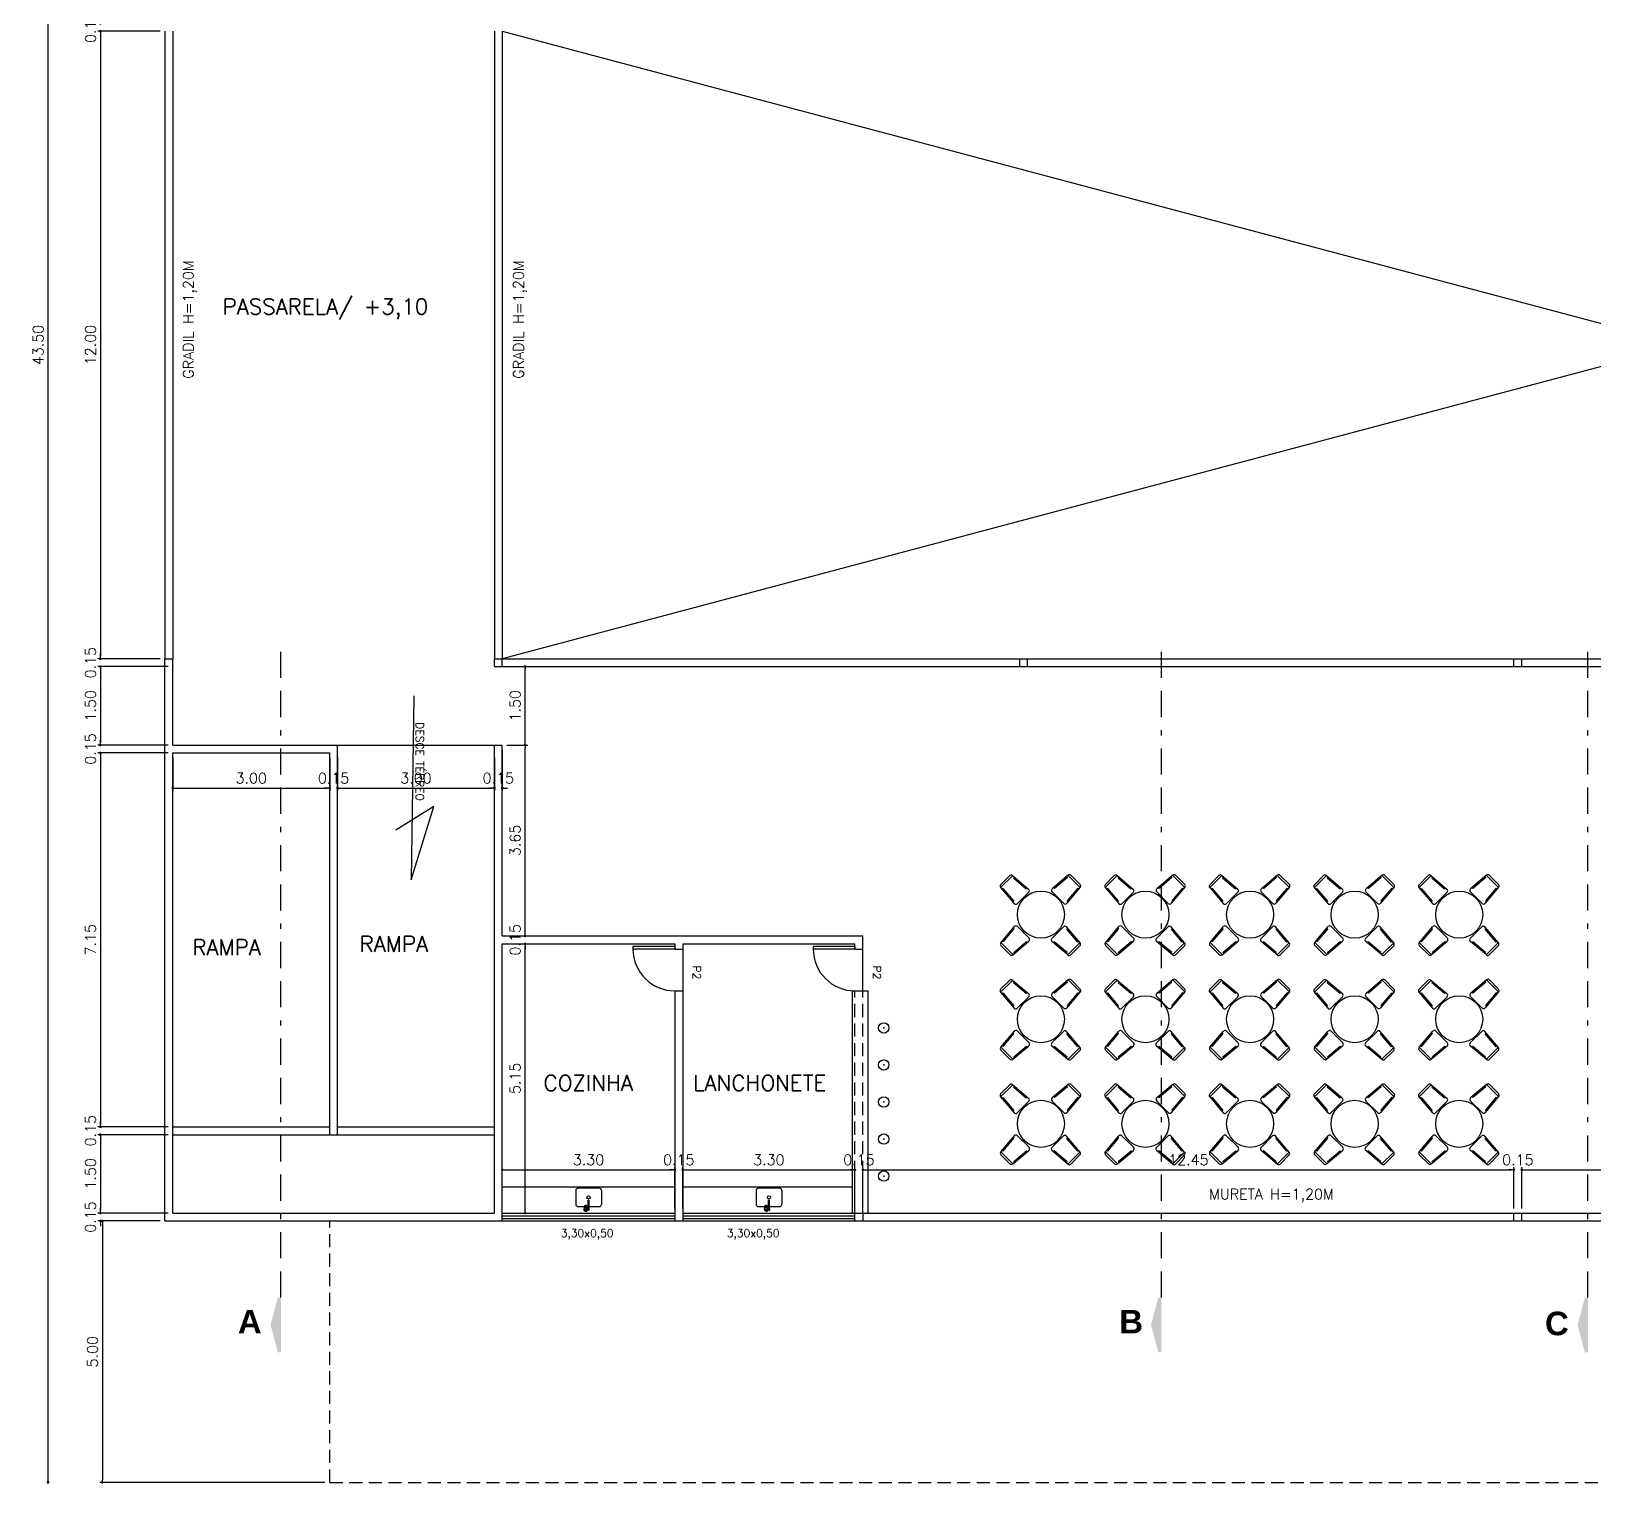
# Model space of a CAD drawing. Extents: x -151 to -2, y -18 to 162.
# Drawn here: x -151.45 to -121.57, y -17.34 to 10.44 of the extents above; entities that cross this region are included whole.
import ezdxf

# ---------------------------------------------------------------- set-up
doc = ezdxf.new("R2010")
doc.units = 0
doc.header["$MEASUREMENT"] = 0
doc.linetypes.add('BORDER', pattern=[1.75, 0.5, -0.25, 0.5, -0.25, 0, -0.25])
doc.linetypes.add('HIDDEN', pattern=[0.375, 0.25, -0.125])
doc.layers.get('0').update_dxf_attribs({"linetype": 'CONTINUOUS'})
doc.layers.get('DEFPOINTS').update_dxf_attribs({"linetype": 'CONTINUOUS'})
for name, color, linetype in [('ACESSÓRIO', 2, 'CONTINUOUS'), ('ALVENARIA', 7, 'CONTINUOUS'), ('ALVENARIA1', 44, 'CONTINUOUS'), ('COBERTURA', 6, 'CONTINUOUS'), ('CORTE', 6, 'CONTINUOUS'), ('COTA', 1, 'CONTINUOUS'), ('COTAS', 1, 'CONTINUOUS'), ('JAPOR', 142, 'CONTINUOUS'), ('TEXTO2', 40, 'CONTINUOUS'), ('TEXTO4', 4, 'CONTINUOUS'), ('TEXTO5', 5, 'CONTINUOUS')]:
    doc.layers.add(name, color=color, linetype=linetype)
doc.styles.add('SANSSERIFBOLD', font='sasb____.pfb')
doc.styles.add('SIMPLEX', font='SIMPLEX.SHX')
doc.styles.get("Standard").update_dxf_attribs({"font": 'TXT.shx', "height": 0.2})
doc.dimstyles.new('DIM100', dxfattribs={"dimtxt": 0.18, "dimasz": 0.05, "dimexe": 0.05, "dimexo": 0.09, "dimgap": 0.09, "dimtad": 1, "dimzin": 0, "dimdsep": 46, "dimtxsty": 'Standard', "dimblk": 'DOT', "dimblk1": 'DOT', "dimblk2": 'DOT', "dimsah": 1, "dimcen": 0.09, "dimadec": 0, "dimazin": 0, "dimtfac": 1, "dimtix": 1, "dimtofl": 0, "dimtmove": 2, "dimatfit": 3, "dimldrblk": 'DOT', "dimfxl": 1, "dimtolj": 1, "dimtzin": 0, "dimarcsym": 0})

# ---------------------------------------------------------------- blocks, each defined once
blk = doc.blocks.new('DOT')
at = {"layer": 'ALVENARIA', "color": 0, "linetype": 'ByBlock'}
blk.add_line((-0.5, 0), (-1, 0), dxfattribs=at)
at = {"layer": 'ALVENARIA', "color": 0, "linetype": 'ByBlock', "const_width": 0.5}
blk.add_lwpolyline([(-0.25, 0, 1), (0.25, 0, 1)], format="xyb", close=True, dxfattribs=at)
blk = doc.blocks.new('*D179')
at = {"color": 0, "linetype": 'ByBlock'}
for p, q in [((-148.578, -25.999), (-148.578, -26.631)), ((-145.578, -25.999), (-145.578, -26.631)), ((-148.528, -26.581), (-145.628, -26.581))]:
    blk.add_line(p, q, dxfattribs=at)
at = {"layer": 'DEFPOINTS', "color": 0, "linetype": 'ByBlock'}
for p in [(-148.578, -25.909), (-145.578, -25.909), (-145.578, -26.581)]:
    blk.add_point(p, dxfattribs=at)
at = {"color": 0, "linetype": 'ByBlock', "xscale": 0.05, "yscale": 0.05, "zscale": 0.05, "rotation": 180}
blk.add_blockref('DOT', (-148.578, -26.581), dxfattribs=at)
at = {"color": 0, "linetype": 'ByBlock', "xscale": 0.05, "yscale": 0.05, "zscale": 0.05}
blk.add_blockref('DOT', (-145.578, -26.581), dxfattribs=at)
at = {"color": 0, "linetype": 'ByBlock', "insert": (-147.078, -26.391), "char_height": 0.2, "attachment_point": 5}
blk.add_mtext('\\A1;3.00', dxfattribs=at)
blk = doc.blocks.new('*D180')
at = {"color": 0, "linetype": 'ByBlock'}
for p, q in [((-145.428, -25.999), (-145.428, -26.631)), ((-145.628, -26.581), (-145.678, -26.581)), ((-145.378, -26.581), (-145.328, -26.581))]:
    blk.add_line(p, q, dxfattribs=at)
at = {"layer": 'DEFPOINTS', "color": 0, "linetype": 'ByBlock'}
for p in [(-145.578, -25.909), (-145.428, -25.909), (-145.428, -26.581)]:
    blk.add_point(p, dxfattribs=at)
at = {"color": 0, "linetype": 'ByBlock', "xscale": 0.05, "yscale": 0.05, "zscale": 0.05}
blk.add_blockref('DOT', (-145.578, -26.581), dxfattribs=at)
at = {"color": 0, "linetype": 'ByBlock', "xscale": 0.05, "yscale": 0.05, "zscale": 0.05, "rotation": 180}
blk.add_blockref('DOT', (-145.428, -26.581), dxfattribs=at)
at = {"color": 0, "linetype": 'ByBlock', "insert": (-145.503, -26.391), "char_height": 0.2, "attachment_point": 5}
blk.add_mtext('\\A1;0.15', dxfattribs=at)
blk = doc.blocks.new('*D181')
at = {"color": 0, "linetype": 'ByBlock'}
for p, q in [((-142.428, -25.999), (-142.428, -26.631)), ((-145.378, -26.581), (-142.478, -26.581))]:
    blk.add_line(p, q, dxfattribs=at)
at = {"layer": 'DEFPOINTS', "color": 0, "linetype": 'ByBlock'}
for p in [(-145.428, -25.909), (-142.428, -25.909), (-142.428, -26.581)]:
    blk.add_point(p, dxfattribs=at)
at = {"color": 0, "linetype": 'ByBlock', "xscale": 0.05, "yscale": 0.05, "zscale": 0.05, "rotation": 180}
blk.add_blockref('DOT', (-145.428, -26.581), dxfattribs=at)
at = {"color": 0, "linetype": 'ByBlock', "xscale": 0.05, "yscale": 0.05, "zscale": 0.05}
blk.add_blockref('DOT', (-142.428, -26.581), dxfattribs=at)
at = {"color": 0, "linetype": 'ByBlock', "insert": (-143.928, -26.391), "char_height": 0.2, "attachment_point": 5}
blk.add_mtext('\\A1;3.00', dxfattribs=at)
blk = doc.blocks.new('*D182')
at = {"color": 0, "linetype": 'ByBlock'}
for p, q in [((-142.278, -25.849), (-142.278, -26.631)), ((-142.478, -26.581), (-142.528, -26.581)), ((-142.228, -26.581), (-142.178, -26.581))]:
    blk.add_line(p, q, dxfattribs=at)
at = {"layer": 'DEFPOINTS', "color": 0, "linetype": 'ByBlock'}
for p in [(-142.428, -25.909), (-142.278, -25.759), (-142.278, -26.581)]:
    blk.add_point(p, dxfattribs=at)
at = {"color": 0, "linetype": 'ByBlock', "xscale": 0.05, "yscale": 0.05, "zscale": 0.05}
blk.add_blockref('DOT', (-142.428, -26.581), dxfattribs=at)
at = {"color": 0, "linetype": 'ByBlock', "xscale": 0.05, "yscale": 0.05, "zscale": 0.05, "rotation": 180}
blk.add_blockref('DOT', (-142.278, -26.581), dxfattribs=at)
at = {"color": 0, "linetype": 'ByBlock', "insert": (-142.353, -26.391), "char_height": 0.2, "attachment_point": 5}
blk.add_mtext('\\A1;0.15', dxfattribs=at)
blk = doc.blocks.new('*D192')
at = {"color": 0, "linetype": 'ByBlock'}
for p, q in [((-149.962, -11.909), (-149.962, -11.859)), ((-148.818, -12.109), (-150.012, -12.109)), ((-149.962, -12.159), (-149.962, -12.209))]:
    blk.add_line(p, q, dxfattribs=at)
at = {"layer": 'DEFPOINTS', "color": 0, "linetype": 'ByBlock'}
for p in [(-149.962, -12.109), (-148.728, -12.109), (-148.578, -11.959)]:
    blk.add_point(p, dxfattribs=at)
at = {"color": 0, "linetype": 'ByBlock', "xscale": 0.05, "yscale": 0.05, "zscale": 0.05}
for p, rotation in [((-149.962, -11.959), 270), ((-149.962, -12.109), 90)]:
    blk.add_blockref('DOT', p, dxfattribs=dict(at, rotation=rotation))
at = {"color": 0, "linetype": 'ByBlock', "insert": (-150.152, -12.034), "char_height": 0.2, "attachment_point": 5, "rotation": 90}
blk.add_mtext('\\A1;0.15', dxfattribs=at)
blk = doc.blocks.new('*D193')
at = {"color": 0, "linetype": 'ByBlock'}
for p, q in [((-149.962, -12.159), (-149.962, -24.059)), ((-148.818, -24.109), (-150.012, -24.109))]:
    blk.add_line(p, q, dxfattribs=at)
at = {"layer": 'DEFPOINTS', "color": 0, "linetype": 'ByBlock'}
for p in [(-148.728, -12.109), (-149.962, -24.109), (-148.728, -24.109)]:
    blk.add_point(p, dxfattribs=at)
at = {"color": 0, "linetype": 'ByBlock', "xscale": 0.05, "yscale": 0.05, "zscale": 0.05}
for p, rotation in [((-149.962, -12.109), 90), ((-149.962, -24.109), 270)]:
    blk.add_blockref('DOT', p, dxfattribs=dict(at, rotation=rotation))
at = {"color": 0, "linetype": 'ByBlock', "insert": (-150.152, -18.109), "char_height": 0.2, "attachment_point": 5, "rotation": 90}
blk.add_mtext('\\A1;12.00', dxfattribs=at)
blk = doc.blocks.new('*D194')
at = {"color": 0, "linetype": 'ByBlock'}
for p, q in [((-149.962, -24.059), (-149.962, -24.009)), ((-148.668, -24.259), (-150.012, -24.259)), ((-149.962, -24.309), (-149.962, -24.359))]:
    blk.add_line(p, q, dxfattribs=at)
at = {"layer": 'DEFPOINTS', "color": 0, "linetype": 'ByBlock'}
for p in [(-148.728, -24.109), (-149.962, -24.259), (-148.578, -24.259)]:
    blk.add_point(p, dxfattribs=at)
at = {"color": 0, "linetype": 'ByBlock', "xscale": 0.05, "yscale": 0.05, "zscale": 0.05}
for p, rotation in [((-149.962, -24.109), 270), ((-149.962, -24.259), 90)]:
    blk.add_blockref('DOT', p, dxfattribs=dict(at, rotation=rotation))
at = {"color": 0, "linetype": 'ByBlock', "insert": (-150.152, -24.184), "char_height": 0.2, "attachment_point": 5, "rotation": 90}
blk.add_mtext('\\A1;0.15', dxfattribs=at)
blk = doc.blocks.new('*D195')
at = {"color": 0, "linetype": 'ByBlock'}
for p, q in [((-149.962, -24.309), (-149.962, -25.709)), ((-148.668, -25.759), (-150.012, -25.759))]:
    blk.add_line(p, q, dxfattribs=at)
at = {"layer": 'DEFPOINTS', "color": 0, "linetype": 'ByBlock'}
for p in [(-148.578, -24.259), (-149.962, -25.759), (-148.578, -25.759)]:
    blk.add_point(p, dxfattribs=at)
at = {"color": 0, "linetype": 'ByBlock', "xscale": 0.05, "yscale": 0.05, "zscale": 0.05}
for p, rotation in [((-149.962, -24.259), 90), ((-149.962, -25.759), 270)]:
    blk.add_blockref('DOT', p, dxfattribs=dict(at, rotation=rotation))
at = {"color": 0, "linetype": 'ByBlock', "insert": (-150.152, -25.009), "char_height": 0.2, "attachment_point": 5, "rotation": 90}
blk.add_mtext('\\A1;1.50', dxfattribs=at)
blk = doc.blocks.new('*D196')
at = {"color": 0, "linetype": 'ByBlock'}
for p, q in [((-149.962, -25.709), (-149.962, -25.659)), ((-148.668, -25.909), (-150.012, -25.909)), ((-149.962, -25.959), (-149.962, -26.009))]:
    blk.add_line(p, q, dxfattribs=at)
at = {"layer": 'DEFPOINTS', "color": 0, "linetype": 'ByBlock'}
for p in [(-149.962, -25.909), (-148.578, -25.759), (-148.578, -25.909)]:
    blk.add_point(p, dxfattribs=at)
at = {"color": 0, "linetype": 'ByBlock', "xscale": 0.05, "yscale": 0.05, "zscale": 0.05}
for p, rotation in [((-149.962, -25.759), 270), ((-149.962, -25.909), 90)]:
    blk.add_blockref('DOT', p, dxfattribs=dict(at, rotation=rotation))
at = {"color": 0, "linetype": 'ByBlock', "insert": (-150.152, -25.834), "char_height": 0.2, "attachment_point": 5, "rotation": 90}
blk.add_mtext('\\A1;0.15', dxfattribs=at)
blk = doc.blocks.new('*D197')
at = {"color": 0, "linetype": 'ByBlock'}
for p, q in [((-149.962, -25.959), (-149.962, -33.009)), ((-148.668, -33.059), (-150.012, -33.059))]:
    blk.add_line(p, q, dxfattribs=at)
at = {"layer": 'DEFPOINTS', "color": 0, "linetype": 'ByBlock'}
for p in [(-148.578, -25.909), (-149.962, -33.059), (-148.578, -33.059)]:
    blk.add_point(p, dxfattribs=at)
at = {"color": 0, "linetype": 'ByBlock', "xscale": 0.05, "yscale": 0.05, "zscale": 0.05}
for p, rotation in [((-149.962, -25.909), 90), ((-149.962, -33.059), 270)]:
    blk.add_blockref('DOT', p, dxfattribs=dict(at, rotation=rotation))
at = {"color": 0, "linetype": 'ByBlock', "insert": (-150.152, -29.484), "char_height": 0.2, "attachment_point": 5, "rotation": 90}
blk.add_mtext('\\A1;7.15', dxfattribs=at)
blk = doc.blocks.new('*D198')
at = {"color": 0, "linetype": 'ByBlock'}
for p, q in [((-149.962, -33.009), (-149.962, -32.959)), ((-148.668, -33.209), (-150.012, -33.209)), ((-149.962, -33.259), (-149.962, -33.309))]:
    blk.add_line(p, q, dxfattribs=at)
at = {"layer": 'DEFPOINTS', "color": 0, "linetype": 'ByBlock'}
for p in [(-148.578, -33.059), (-149.962, -33.209), (-148.578, -33.209)]:
    blk.add_point(p, dxfattribs=at)
at = {"color": 0, "linetype": 'ByBlock', "xscale": 0.05, "yscale": 0.05, "zscale": 0.05}
for p, rotation in [((-149.962, -33.059), 270), ((-149.962, -33.209), 90)]:
    blk.add_blockref('DOT', p, dxfattribs=dict(at, rotation=rotation))
at = {"color": 0, "linetype": 'ByBlock', "insert": (-150.152, -33.134), "char_height": 0.2, "attachment_point": 5, "rotation": 90}
blk.add_mtext('\\A1;0.15', dxfattribs=at)
blk = doc.blocks.new('*D199')
at = {"color": 0, "linetype": 'ByBlock'}
for p, q in [((-149.962, -33.259), (-149.962, -34.659)), ((-148.668, -34.709), (-150.012, -34.709))]:
    blk.add_line(p, q, dxfattribs=at)
at = {"layer": 'DEFPOINTS', "color": 0, "linetype": 'ByBlock'}
for p in [(-148.578, -33.209), (-149.962, -34.709), (-148.578, -34.709)]:
    blk.add_point(p, dxfattribs=at)
at = {"color": 0, "linetype": 'ByBlock', "xscale": 0.05, "yscale": 0.05, "zscale": 0.05}
for p, rotation in [((-149.962, -33.209), 90), ((-149.962, -34.709), 270)]:
    blk.add_blockref('DOT', p, dxfattribs=dict(at, rotation=rotation))
at = {"color": 0, "linetype": 'ByBlock', "insert": (-150.152, -33.959), "char_height": 0.2, "attachment_point": 5, "rotation": 90}
blk.add_mtext('\\A1;1.50', dxfattribs=at)
blk = doc.blocks.new('*D200')
at = {"color": 0, "linetype": 'ByBlock'}
for p, q in [((-149.962, -34.659), (-149.962, -34.609)), ((-148.818, -34.859), (-150.012, -34.859)), ((-149.962, -34.909), (-149.962, -34.959))]:
    blk.add_line(p, q, dxfattribs=at)
at = {"layer": 'DEFPOINTS', "color": 0, "linetype": 'ByBlock'}
for p in [(-149.962, -34.859), (-148.728, -34.859), (-148.578, -34.709)]:
    blk.add_point(p, dxfattribs=at)
at = {"color": 0, "linetype": 'ByBlock', "xscale": 0.05, "yscale": 0.05, "zscale": 0.05}
for p, rotation in [((-149.962, -34.709), 270), ((-149.962, -34.859), 90)]:
    blk.add_blockref('DOT', p, dxfattribs=dict(at, rotation=rotation))
at = {"color": 0, "linetype": 'ByBlock', "insert": (-150.152, -34.784), "char_height": 0.2, "attachment_point": 5, "rotation": 90}
blk.add_mtext('\\A1;0.15', dxfattribs=at)
blk = doc.blocks.new('*D201')
at = {"color": 0, "linetype": 'ByBlock'}
for p, q in [((-64.79, -34.021), (-64.79, -38.921)), ((-60.534, -38.971), (-64.84, -38.971))]:
    blk.add_line(p, q, dxfattribs=at)
at = {"layer": 'DEFPOINTS', "color": 0, "linetype": 'ByBlock'}
for p in [(-63.684, -33.971), (-64.79, -38.971), (-60.444, -38.971)]:
    blk.add_point(p, dxfattribs=at)
at = {"color": 0, "linetype": 'ByBlock', "xscale": 0.05, "yscale": 0.05, "zscale": 0.05}
for p, rotation in [((-64.79, -33.971), 90), ((-64.79, -38.971), 270)]:
    blk.add_blockref('DOT', p, dxfattribs=dict(at, rotation=rotation))
at = {"color": 0, "linetype": 'ByBlock', "insert": (-64.98, -36.471), "char_height": 0.2, "attachment_point": 5, "rotation": 90}
blk.add_mtext('\\A1;5.00', dxfattribs=at)
blk = doc.blocks.new('*D202')
at = {"color": 0, "linetype": 'ByBlock'}
for p, q in [((-60.624, 4.529), (-65.879, 4.529)), ((-65.829, -38.921), (-65.829, 4.479))]:
    blk.add_line(p, q, dxfattribs=at)
at = {"layer": 'DEFPOINTS', "color": 0, "linetype": 'ByBlock'}
for p in [(-65.829, 4.529), (-60.534, 4.529), (-60.444, -38.971)]:
    blk.add_point(p, dxfattribs=at)
at = {"color": 0, "linetype": 'ByBlock', "xscale": 0.05, "yscale": 0.05, "zscale": 0.05}
for p, rotation in [((-65.829, 4.529), 90), ((-65.829, -38.971), 270)]:
    blk.add_blockref('DOT', p, dxfattribs=dict(at, rotation=rotation))
at = {"color": 0, "linetype": 'ByBlock', "insert": (-66.019, -17.221), "char_height": 0.2, "attachment_point": 5, "rotation": 90}
blk.add_mtext('\\A1;43.50', dxfattribs=at)
blk = doc.blocks.new('PIA-E-PL')
at = {"layer": 'ACESSÓRIO'}
for p, q in [((0.055, 0), (0.055, 0.044)), ((0.07, 0.072), (0.077, 0.072)), ((0.07, 0.037), (0.077, 0.037)), ((0.07, 0.01), (0.24, 0.01)), ((0.085, 0.01), (0.085, 0.031)), ((0.09, 0.08), (0.127, 0.08)), ((0.09, 0.03), (0.127, 0.03)), ((0.125, 0.205), (0.125, 0.08)), ((0.125, 0.03), (0.125, 0.01)), ((0.435, 0.245), (0.165, 0.245)), ((0.475, -0.205), (0.475, 0.205)), ((0.07, -0.01), (0.24, -0.01)), ((0.125, -0.01), (0.125, -0.205)), ((0.435, -0.245), (0.165, -0.245))]:
    blk.add_line(p, q, dxfattribs=at)
blk.add_lwpolyline([(0.09, 0.08, 0.133256), (0.083, 0.078, 0.106756), (0.077, 0.073, 0.082828), (0.073, 0.065, 0.071352), (0.072, 0.055, 0.071352), (0.073, 0.045, 0.082828), (0.077, 0.037, 0.106756), (0.083, 0.032, 0.133256), (0.09, 0.03, 0.133256)], format="xyb", dxfattribs=at)
for points in [[(0.127, 0.03, 0.133256), (0.134, 0.032, 0.106756), (0.14, 0.037, 0.082828), (0.143, 0.045, 0.071352), (0.145, 0.055, 0.071352), (0.143, 0.065, 0.082828), (0.14, 0.073, 0.106756), (0.134, 0.078, 0.133256), (0.127, 0.08, 0.133256), (0.121, 0.078, 0.106756), (0.115, 0.073, 0.082828), (0.111, 0.065, 0.071352), (0.11, 0.055, 0.071352), (0.111, 0.045, 0.082828), (0.115, 0.037, 0.106756), (0.121, 0.032, 0.133256)], [(0.135, 0.063, 0.133256), (0.133, 0.062, 0.106756), (0.131, 0.06, 0.082828), (0.13, 0.058, 0.071352), (0.129, 0.055, 0.071352), (0.13, 0.052, 0.082828), (0.131, 0.05, 0.106756), (0.133, 0.048, 0.133256), (0.135, 0.047, 0.133256), (0.137, 0.048, 0.106756), (0.138, 0.05, 0.082828), (0.14, 0.052, 0.071352), (0.14, 0.055, 0.071352), (0.14, 0.058, 0.082828), (0.138, 0.06, 0.106756), (0.137, 0.062, 0.133256)]]:
    blk.add_lwpolyline(points, format="xyb", close=True, dxfattribs=at)
blk.add_circle((0.3, 0), 0.03, dxfattribs=at)
for centre, radius, start, end in [((0.07, 0.055), 0.035, 45.5847, 244.6231), ((0.07, 0.055), 0.0175, 90, 204.62), ((0.045, 0.044), 0.01, 0, 24.62), ((0.07, 0.055), 0.0175, 211.0027, 270), ((0.07, 0), 0.015, 41.8103, 318.1897), ((0.07, 0), 0.01, 90.0002, 270.0002), ((0.07, 0.055), 0.035, 295.3769, 314.4153), ((0.165, 0.205), 0.04, 90, 180), ((0.24, 0), 0.0125, 233.1301, 126.8699), ((0.24, 0), 0.01, 270.0001, 90.0001), ((0.435, 0.205), 0.04, 0, 90), ((0.165, -0.205), 0.04, 180, 270), ((0.435, -0.205), 0.04, 270, 0)]:
    blk.add_arc(centre, radius, start, end, dxfattribs=at)
blk = doc.blocks.new('A$C0E6D6708')
at = {"layer": 'ACESSÓRIO'}
for p, q in [((0.786, 1.861), (0.753, 1.461)), ((0.806, 1.818), (0.78, 1.498)), ((0.806, 1.818), (0.782, 1.818)), ((1.112, 1.858), (0.786, 1.858)), ((1.072, 1.898), (0.826, 1.898)), ((1.116, 1.818), (1.092, 1.818)), ((1.092, 1.818), (1.118, 1.498)), ((1.112, 1.861), (1.145, 1.461)), ((0.756, 1.498), (0.78, 1.498)), ((1.118, 1.498), (1.142, 1.498)), ((0.792, 1.418), (1.106, 1.418)), ((0, 1.065), (0, 0.819)), ((0.037, 1.105), (0.437, 1.138)), ((0.04, 1.105), (0.04, 0.779)), ((0.08, 1.085), (0.4, 1.111)), ((0.08, 1.109), (0.08, 1.085)), ((0.4, 1.111), (0.4, 1.135)), ((0.48, 0.785), (0.48, 1.099)), ((1.418, 0.785), (1.418, 1.099)), ((1.861, 1.105), (1.461, 1.138)), ((1.498, 1.111), (1.498, 1.135)), ((1.818, 1.085), (1.498, 1.111)), ((1.818, 1.109), (1.818, 1.085)), ((1.858, 1.105), (1.858, 0.779)), ((1.898, 1.065), (1.898, 0.819)), ((0.037, 0.779), (0.437, 0.746)), ((0.08, 0.799), (0.08, 0.775)), ((0.08, 0.799), (0.4, 0.773)), ((0.4, 0.749), (0.4, 0.773)), ((1.861, 0.779), (1.461, 0.746)), ((1.818, 0.799), (1.498, 0.773)), ((1.498, 0.749), (1.498, 0.773)), ((1.818, 0.799), (1.818, 0.775)), ((0.786, 0.037), (0.753, 0.437)), ((0.756, 0.4), (0.78, 0.4)), ((0.806, 0.08), (0.78, 0.4)), ((0.792, 0.48), (1.106, 0.48)), ((1.092, 0.08), (1.118, 0.4)), ((1.112, 0.037), (1.145, 0.437)), ((1.118, 0.4), (1.142, 0.4)), ((0.806, 0.08), (0.782, 0.08)), ((1.112, 0.04), (0.786, 0.04)), ((1.116, 0.08), (1.092, 0.08)), ((1.072, 0), (0.826, 0))]:
    blk.add_line(p, q, dxfattribs=at)
blk.add_circle((0.949, 0.958), 0.45, dxfattribs=at)
for centre, start, end in [((0.826, 1.858), 90, 175.2364), ((1.072, 1.858), 4.7636, 90), ((0.792, 1.458), 175.2364, 270), ((1.106, 1.458), 270, 4.7636), ((0.04, 1.065), 94.7636, 180), ((0.44, 1.099), 0, 94.7636), ((1.458, 1.099), 85.2364, 180), ((1.858, 1.065), 0, 85.2364), ((0.04, 0.819), 180, 265.2364), ((0.44, 0.785), 265.2364, 0), ((1.458, 0.785), 180, 274.7636), ((1.858, 0.819), 274.7636, 0), ((0.792, 0.44), 90, 184.7636), ((1.106, 0.44), 355.2364, 90), ((0.826, 0.04), 184.7636, 270), ((1.072, 0.04), 270, 355.2364)]:
    blk.add_arc(centre, 0.04, start, end, dxfattribs=at)
blk = doc.blocks.new('A$C6DC92BA1')
at = {"layer": 'ALVENARIA', "rotation": 315.0000000000003}
blk.add_blockref('A$C0E6D6708', (-0.567, 0.775), dxfattribs=at)
blk = doc.blocks.new('SETA')
at = {"layer": 'COTA'}
for points in [[(-150, 0), (0, 0), (-75, 28.2)], [(-150, 0), (-75, 28.2), (-150, 8.1)], [(-75, 28.2), (0, 0), (0, 8.1)]]:
    blk.add_solid(points, dxfattribs=at)
blk = doc.blocks.new('*D310')
at = {"color": 0, "linetype": 'ByBlock'}
for p, q in [((-142.442, -12.07), (-142.442, -11.281)), ((-142.392, -11.331), (-139.192, -11.331)), ((-139.142, -12.07), (-139.142, -11.281))]:
    blk.add_line(p, q, dxfattribs=at)
at = {"layer": 'DEFPOINTS', "color": 0, "linetype": 'ByBlock'}
for p in [(-139.142, -11.331), (-142.442, -12.16), (-139.142, -12.16)]:
    blk.add_point(p, dxfattribs=at)
at = {"color": 0, "linetype": 'ByBlock', "xscale": 0.05, "yscale": 0.05, "zscale": 0.05, "rotation": 180}
blk.add_blockref('DOT', (-142.442, -11.331), dxfattribs=at)
at = {"color": 0, "linetype": 'ByBlock', "xscale": 0.05, "yscale": 0.05, "zscale": 0.05}
blk.add_blockref('DOT', (-139.142, -11.331), dxfattribs=at)
at = {"color": 0, "linetype": 'ByBlock', "insert": (-140.792, -11.141), "char_height": 0.2, "attachment_point": 5}
blk.add_mtext('\\A1;3.30', dxfattribs=at)
blk = doc.blocks.new('*D311')
at = {"color": 0, "linetype": 'ByBlock'}
for p, q in [((-139.192, -11.331), (-139.242, -11.331)), ((-138.992, -12.07), (-138.992, -11.281)), ((-138.942, -11.331), (-138.892, -11.331))]:
    blk.add_line(p, q, dxfattribs=at)
at = {"layer": 'DEFPOINTS', "color": 0, "linetype": 'ByBlock'}
for p in [(-138.992, -11.331), (-139.142, -12.16), (-138.992, -12.16)]:
    blk.add_point(p, dxfattribs=at)
at = {"color": 0, "linetype": 'ByBlock', "xscale": 0.05, "yscale": 0.05, "zscale": 0.05}
blk.add_blockref('DOT', (-139.142, -11.331), dxfattribs=at)
at = {"color": 0, "linetype": 'ByBlock', "xscale": 0.05, "yscale": 0.05, "zscale": 0.05, "rotation": 180}
blk.add_blockref('DOT', (-138.992, -11.331), dxfattribs=at)
at = {"color": 0, "linetype": 'ByBlock', "insert": (-139.067, -11.141), "char_height": 0.2, "attachment_point": 5}
blk.add_mtext('\\A1;0.15', dxfattribs=at)
blk = doc.blocks.new('*D312')
at = {"color": 0, "linetype": 'ByBlock'}
for p, q in [((-138.942, -11.331), (-135.747, -11.331)), ((-135.697, -12.07), (-135.697, -11.281))]:
    blk.add_line(p, q, dxfattribs=at)
at = {"layer": 'DEFPOINTS', "color": 0, "linetype": 'ByBlock'}
for p in [(-135.697, -11.331), (-138.992, -12.16), (-135.697, -12.16)]:
    blk.add_point(p, dxfattribs=at)
at = {"color": 0, "linetype": 'ByBlock', "xscale": 0.05, "yscale": 0.05, "zscale": 0.05, "rotation": 180}
blk.add_blockref('DOT', (-138.992, -11.331), dxfattribs=at)
at = {"color": 0, "linetype": 'ByBlock', "xscale": 0.05, "yscale": 0.05, "zscale": 0.05}
blk.add_blockref('DOT', (-135.697, -11.331), dxfattribs=at)
at = {"color": 0, "linetype": 'ByBlock', "insert": (-137.344, -11.141), "char_height": 0.2, "attachment_point": 5}
blk.add_mtext('\\A1;3.30', dxfattribs=at)
blk = doc.blocks.new('*D313')
at = {"color": 0, "linetype": 'ByBlock'}
for p, q in [((-135.747, -11.331), (-135.797, -11.331)), ((-135.547, -12.07), (-135.547, -11.281)), ((-135.497, -11.331), (-135.447, -11.331))]:
    blk.add_line(p, q, dxfattribs=at)
at = {"layer": 'DEFPOINTS', "color": 0, "linetype": 'ByBlock'}
for p in [(-135.547, -11.331), (-135.697, -12.16), (-135.547, -12.16)]:
    blk.add_point(p, dxfattribs=at)
at = {"color": 0, "linetype": 'ByBlock', "xscale": 0.05, "yscale": 0.05, "zscale": 0.05}
blk.add_blockref('DOT', (-135.697, -11.331), dxfattribs=at)
at = {"color": 0, "linetype": 'ByBlock', "xscale": 0.05, "yscale": 0.05, "zscale": 0.05, "rotation": 180}
blk.add_blockref('DOT', (-135.547, -11.331), dxfattribs=at)
at = {"color": 0, "linetype": 'ByBlock', "insert": (-135.622, -11.141), "char_height": 0.2, "attachment_point": 5}
blk.add_mtext('\\A1;0.15', dxfattribs=at)
blk = doc.blocks.new('*D314')
at = {"color": 0, "linetype": 'ByBlock'}
for p, q in [((-135.497, -11.331), (-123.147, -11.331)), ((-123.097, -12.07), (-123.097, -11.281))]:
    blk.add_line(p, q, dxfattribs=at)
at = {"layer": 'DEFPOINTS', "color": 0, "linetype": 'ByBlock'}
for p in [(-123.097, -11.331), (-135.547, -12.16), (-123.097, -12.16)]:
    blk.add_point(p, dxfattribs=at)
at = {"color": 0, "linetype": 'ByBlock', "xscale": 0.05, "yscale": 0.05, "zscale": 0.05, "rotation": 180}
blk.add_blockref('DOT', (-135.547, -11.331), dxfattribs=at)
at = {"color": 0, "linetype": 'ByBlock', "xscale": 0.05, "yscale": 0.05, "zscale": 0.05}
blk.add_blockref('DOT', (-123.097, -11.331), dxfattribs=at)
at = {"color": 0, "linetype": 'ByBlock', "insert": (-129.322, -11.141), "char_height": 0.2, "attachment_point": 5}
blk.add_mtext('\\A1;12.45', dxfattribs=at)
blk = doc.blocks.new('*D315')
at = {"color": 0, "linetype": 'ByBlock'}
for p, q in [((-123.147, -11.331), (-123.197, -11.331)), ((-122.947, -12.07), (-122.947, -11.281)), ((-122.897, -11.331), (-122.847, -11.331))]:
    blk.add_line(p, q, dxfattribs=at)
at = {"layer": 'DEFPOINTS', "color": 0, "linetype": 'ByBlock'}
for p in [(-122.947, -11.331), (-123.097, -12.16), (-122.947, -12.16)]:
    blk.add_point(p, dxfattribs=at)
at = {"color": 0, "linetype": 'ByBlock', "xscale": 0.05, "yscale": 0.05, "zscale": 0.05}
blk.add_blockref('DOT', (-123.097, -11.331), dxfattribs=at)
at = {"color": 0, "linetype": 'ByBlock', "xscale": 0.05, "yscale": 0.05, "zscale": 0.05, "rotation": 180}
blk.add_blockref('DOT', (-122.947, -11.331), dxfattribs=at)
at = {"color": 0, "linetype": 'ByBlock', "insert": (-123.022, -11.141), "char_height": 0.2, "attachment_point": 5}
blk.add_mtext('\\A1;0.15', dxfattribs=at)
blk = doc.blocks.new('*D316')
at = {"color": 0, "linetype": 'ByBlock'}
for p, q in [((-122.897, -11.331), (-116.847, -11.331)), ((-116.797, -12.07), (-116.797, -11.281))]:
    blk.add_line(p, q, dxfattribs=at)
at = {"layer": 'DEFPOINTS', "color": 0, "linetype": 'ByBlock'}
for p in [(-116.797, -11.331), (-122.947, -12.16), (-116.797, -12.16)]:
    blk.add_point(p, dxfattribs=at)
at = {"color": 0, "linetype": 'ByBlock', "xscale": 0.05, "yscale": 0.05, "zscale": 0.05, "rotation": 180}
blk.add_blockref('DOT', (-122.947, -11.331), dxfattribs=at)
at = {"color": 0, "linetype": 'ByBlock', "xscale": 0.05, "yscale": 0.05, "zscale": 0.05}
blk.add_blockref('DOT', (-116.797, -11.331), dxfattribs=at)
at = {"color": 0, "linetype": 'ByBlock', "insert": (-119.872, -11.141), "char_height": 0.2, "attachment_point": 5}
blk.add_mtext('\\A1;6.15', dxfattribs=at)
blk = doc.blocks.new('*D324')
at = {"color": 0, "linetype": 'ByBlock'}
for p, q in [((-142.352, -7.01), (-141.955, -7.01)), ((-142.005, -12.11), (-142.005, -7.06)), ((-142.352, -12.16), (-141.955, -12.16))]:
    blk.add_line(p, q, dxfattribs=at)
at = {"layer": 'DEFPOINTS', "color": 0, "linetype": 'ByBlock'}
for p in [(-142.442, -7.01), (-142.005, -7.01), (-142.442, -12.16)]:
    blk.add_point(p, dxfattribs=at)
at = {"color": 0, "linetype": 'ByBlock', "xscale": 0.05, "yscale": 0.05, "zscale": 0.05}
for p, rotation in [((-142.005, -7.01), 90), ((-142.005, -12.16), 270)]:
    blk.add_blockref('DOT', p, dxfattribs=dict(at, rotation=rotation))
at = {"color": 0, "linetype": 'ByBlock', "insert": (-142.195, -9.585), "char_height": 0.2, "attachment_point": 5, "rotation": 90}
blk.add_mtext('\\A1;5.15', dxfattribs=at)
blk = doc.blocks.new('*D325')
at = {"color": 0, "linetype": 'ByBlock'}
for p, q in [((-142.352, -6.86), (-141.955, -6.86)), ((-142.005, -6.81), (-142.005, -6.76)), ((-142.005, -7.06), (-142.005, -7.11))]:
    blk.add_line(p, q, dxfattribs=at)
at = {"layer": 'DEFPOINTS', "color": 0, "linetype": 'ByBlock'}
for p in [(-142.442, -6.86), (-142.005, -6.86), (-142.442, -7.01)]:
    blk.add_point(p, dxfattribs=at)
at = {"color": 0, "linetype": 'ByBlock', "xscale": 0.05, "yscale": 0.05, "zscale": 0.05}
for p, rotation in [((-142.005, -6.86), 270), ((-142.005, -7.01), 90)]:
    blk.add_blockref('DOT', p, dxfattribs=dict(at, rotation=rotation))
at = {"color": 0, "linetype": 'ByBlock', "insert": (-142.195, -6.935), "char_height": 0.2, "attachment_point": 5, "rotation": 90}
blk.add_mtext('\\A1;0.15', dxfattribs=at)
blk = doc.blocks.new('*D326')
at = {"color": 0, "linetype": 'ByBlock'}
for p, q in [((-142.352, -3.21), (-141.955, -3.21)), ((-142.005, -6.81), (-142.005, -3.26))]:
    blk.add_line(p, q, dxfattribs=at)
at = {"layer": 'DEFPOINTS', "color": 0, "linetype": 'ByBlock'}
for p in [(-142.442, -3.21), (-142.005, -3.21), (-142.442, -6.86)]:
    blk.add_point(p, dxfattribs=at)
at = {"color": 0, "linetype": 'ByBlock', "xscale": 0.05, "yscale": 0.05, "zscale": 0.05}
for p, rotation in [((-142.005, -3.21), 90), ((-142.005, -6.86), 270)]:
    blk.add_blockref('DOT', p, dxfattribs=dict(at, rotation=rotation))
at = {"color": 0, "linetype": 'ByBlock', "insert": (-142.195, -5.035), "char_height": 0.2, "attachment_point": 5, "rotation": 90}
blk.add_mtext('\\A1;3.65', dxfattribs=at)
blk = doc.blocks.new('*D327')
at = {"color": 0, "linetype": 'ByBlock'}
for p, q in [((-142.352, -1.71), (-141.955, -1.71)), ((-142.005, -3.16), (-142.005, -1.76))]:
    blk.add_line(p, q, dxfattribs=at)
at = {"layer": 'DEFPOINTS', "color": 0, "linetype": 'ByBlock'}
for p in [(-142.442, -1.71), (-142.005, -1.71), (-142.442, -3.21)]:
    blk.add_point(p, dxfattribs=at)
at = {"color": 0, "linetype": 'ByBlock', "xscale": 0.05, "yscale": 0.05, "zscale": 0.05}
for p, rotation in [((-142.005, -1.71), 90), ((-142.005, -3.21), 270)]:
    blk.add_blockref('DOT', p, dxfattribs=dict(at, rotation=rotation))
at = {"color": 0, "linetype": 'ByBlock', "insert": (-142.195, -2.46), "char_height": 0.2, "attachment_point": 5, "rotation": 90}
blk.add_mtext('\\A1;1.50', dxfattribs=at)

msp = doc.modelspace()

# ---------------------------------------------------------------- linework, layer by layer
at = {"layer": 'ACESSÓRIO'}
for p, q in [((-135.747, -7.91), (-135.447, -7.91)), ((-135.747, -12.16), (-135.747, -7.91)), ((-135.447, -12.16), (-135.447, -7.91)), ((-142.442, -11.66), (-139.142, -11.66)), ((-138.992, -11.66), (-135.747, -11.66))]:
    msp.add_line(p, q, dxfattribs=at)
for centre in [(-135.147, -8.619), (-135.147, -9.327), (-135.147, -10.035), (-135.147, -10.744), (-135.147, -11.452)]:
    msp.add_circle(centre, 0.1, dxfattribs=at)
at = {"layer": 'ALVENARIA'}
for p, q in [((-148.892, -1.56), (-148.742, -1.56)), ((-148.892, -12.31), (-148.892, -1.56)), ((-148.742, -3.21), (-148.742, -1.56)), ((-142.592, -1.71), (-142.592, -1.56)), ((-142.592, -1.56), (-142.442, -1.56)), ((-142.592, -1.71), (-142.442, -1.71)), ((-142.442, -1.71), (-142.442, -1.56)), ((-132.547, -1.71), (-132.547, -1.56)), ((-132.397, -1.71), (-132.397, -1.56)), ((-123.097, -1.71), (-123.097, -1.56)), ((-122.947, -1.71), (-122.947, -1.56)), ((-148.742, -3.21), (-145.592, -3.21)), ((-145.592, -10.66), (-145.592, -3.21)), ((-142.592, -12.16), (-142.592, -3.21)), ((-142.592, -3.21), (-142.442, -3.21)), ((-142.442, -6.86), (-142.442, -3.21)), ((-148.742, -3.36), (-145.742, -3.36)), ((-148.742, -12.16), (-148.742, -3.36)), ((-145.742, -10.66), (-145.742, -3.36)), ((-142.442, -6.86), (-135.547, -6.86)), ((-135.547, -7.11), (-135.547, -6.86)), ((-142.442, -12.31), (-142.442, -7.01)), ((-142.442, -7.01), (-139.142, -7.01)), ((-139.142, -7.01), (-139.142, -7.11)), ((-139.142, -7.11), (-138.992, -7.11)), ((-138.992, -7.01), (-138.992, -7.11)), ((-138.992, -7.01), (-135.697, -7.01)), ((-135.697, -7.11), (-135.697, -7.01)), ((-135.697, -7.11), (-135.547, -7.11)), ((-139.142, -7.91), (-138.992, -7.91)), ((-139.142, -7.91), (-139.142, -12.31)), ((-138.992, -7.91), (-138.992, -12.31)), ((-148.742, -12.16), (-142.592, -12.16)), ((-148.742, -12.16), (-142.592, -12.16)), ((-123.097, -12.31), (-123.097, -12.16)), ((-123.097, -12.16), (-122.947, -12.16)), ((-122.947, -12.31), (-122.947, -12.16)), ((-148.892, -12.31), (-142.442, -12.31)), ((-135.697, -12.31), (-135.547, -12.31))]:
    msp.add_line(p, q, dxfattribs=at)
at = {"layer": 'ALVENARIA', "linetype": 'Continuous'}
for p, q in [((-132.547, -1.56), (-132.397, -1.56)), ((-132.547, -1.71), (-132.397, -1.71)), ((-123.097, -1.56), (-122.947, -1.56)), ((-123.097, -1.71), (-122.947, -1.71)), ((-145.742, -10.66), (-145.592, -10.66)), ((-135.697, -12.31), (-135.697, -12.16)), ((-135.697, -12.16), (-135.547, -12.16)), ((-135.547, -12.16), (-135.547, -12.31)), ((-139.142, -12.31), (-138.992, -12.31)), ((-123.097, -12.31), (-122.947, -12.31))]:
    msp.add_line(p, q, dxfattribs=at)
for p in [(-135.147, -8.619), (-135.147, -9.327), (-135.147, -10.035), (-135.147, -10.744), (-135.147, -11.452)]:
    msp.add_point(p, dxfattribs=at)
at = {"layer": 'ALVENARIA1', "linetype": 'Continuous'}
for p, q in [((-148.892, 10.44), (-148.892, -1.56)), ((-148.742, 10.44), (-148.742, -1.56)), ((-142.592, 10.44), (-142.592, -1.56)), ((-142.442, 10.44), (-142.442, -1.56)), ((-142.442, 10.44), (-97.297, -1.56)), ((-97.297, 10.44), (-142.442, -1.56)), ((-122.947, -1.56), (-116.797, -1.56)), ((-122.947, -1.71), (-116.797, -1.71)), ((-145.592, -3.21), (-142.592, -3.21)), ((-138.992, -7.11), (-138.992, -7.91)), ((-135.547, -7.91), (-135.547, -7.11))]:
    msp.add_line(p, q, dxfattribs=at)
at = {"layer": 'ALVENARIA1'}
for p, q in [((-142.442, -1.56), (-132.547, -1.56)), ((-142.442, -1.71), (-132.547, -1.71)), ((-132.397, -1.56), (-123.097, -1.56)), ((-132.397, -1.71), (-123.097, -1.71)), ((-148.742, -10.51), (-145.742, -10.51)), ((-148.742, -10.66), (-145.742, -10.66)), ((-145.592, -10.51), (-142.592, -10.51)), ((-145.592, -10.66), (-142.592, -10.66)), ((-135.547, -12.16), (-123.097, -12.16)), ((-122.947, -12.16), (-116.797, -12.16)), ((-135.547, -12.31), (-123.097, -12.31)), ((-122.947, -12.31), (-116.797, -12.31))]:
    msp.add_line(p, q, dxfattribs=at)
at = {"layer": 'ALVENARIA1', "linetype": 'HIDDEN'}
for p, q in [((-135.697, -12.16), (-135.697, -7.91)), ((-135.547, -12.16), (-135.547, -7.91))]:
    msp.add_line(p, q, dxfattribs=at)
at = {"layer": 'COBERTURA', "linetype": 'HIDDEN'}
for q in [(-145.742, -12.31), (-93.997, -17.31)]:
    msp.add_line((-145.742, -17.31), q, dxfattribs=at)
at = {"layer": 'CORTE', "linetype": 'BORDER'}
for p, q in [((-146.675, -13.774), (-146.675, -1.185)), ((-129.839, -13.774), (-129.839, -1.275)), ((-121.683, -13.774), (-121.683, -1.275))]:
    msp.add_line(p, q, dxfattribs=at)
at = {"layer": 'COTA'}
for p, q in [((-144.131, -2.267), (-144.185, -5.784)), ((-143.751, -4.384), (-144.479, -4.838)), ((-144.185, -5.784), (-143.751, -4.384))]:
    msp.add_line(p, q, dxfattribs=at)
at = {"layer": 'JAPOR'}
for p, q in [((-139.142, -7.06), (-139.942, -7.06)), ((-139.942, -7.06), (-139.942, -7.11)), ((-139.142, -7.11), (-139.942, -7.11)), ((-139.142, -7.06), (-139.142, -7.11)), ((-135.697, -7.06), (-136.497, -7.06)), ((-136.497, -7.06), (-136.497, -7.11)), ((-135.697, -7.11), (-136.497, -7.11)), ((-135.697, -7.06), (-135.697, -7.11)), ((-142.442, -12.16), (-139.142, -12.16)), ((-142.442, -12.21), (-139.142, -12.21)), ((-138.992, -12.16), (-135.697, -12.16)), ((-138.992, -12.21), (-135.697, -12.21)), ((-142.442, -12.26), (-139.142, -12.26)), ((-142.442, -12.31), (-139.142, -12.31)), ((-138.992, -12.26), (-135.697, -12.26)), ((-138.992, -12.31), (-135.697, -12.31))]:
    msp.add_line(p, q, dxfattribs=at)
for centre in [(-139.142, -7.11), (-135.697, -7.11)]:
    msp.add_arc(centre, 0.8, 180, 270, dxfattribs=at)

# ---------------------------------------------------------------- block references
at = {"layer": 'ACESSÓRIO', "linetype": 'Continuous', "rotation": 90}
for p in [(-140.792, -12.16), (-137.342, -12.16)]:
    msp.add_blockref('PIA-E-PL', p, dxfattribs=at)
at = {"layer": 'ALVENARIA', "linetype": 'Continuous'}
for p in [(-132.924, -7.234), (-130.924, -7.234), (-128.924, -7.234), (-126.924, -7.234), (-124.924, -7.234), (-132.924, -9.234), (-130.924, -9.234), (-128.924, -9.234), (-126.924, -9.234), (-124.924, -9.234), (-132.924, -11.234), (-130.924, -11.234), (-128.924, -11.234), (-126.924, -11.234), (-124.924, -11.234)]:
    msp.add_blockref('A$C6DC92BA1', p, dxfattribs=at)
at = {"layer": 'COTA', "xscale": 0.007, "yscale": 0.007, "zscale": 0.007, "rotation": 90}
for p in [(-146.675, -13.774), (-129.839, -13.774), (-121.683, -13.774)]:
    msp.add_blockref('SETA', p, dxfattribs=at)

# ---------------------------------------------------------------- texts
at = {"layer": 'TEXTO2', "style": 'SIMPLEX'}
for s, p in [('DESCE TÉRREO', (-144.093, -2.774)), ('P2', (-138.797, -7.427)), ('P2', (-135.352, -7.427))]:
    msp.add_text(s, height=0.15, rotation=270, dxfattribs=at).set_placement(p)
for p in [(-141.323, -12.618), (-138.148, -12.618)]:
    msp.add_text('3,30x0,50', height=0.15, dxfattribs=at).set_placement(p)
at = {"layer": 'TEXTO4', "style": 'SIMPLEX'}
for p in [(-148.346, 3.795), (-142.032, 3.795)]:
    msp.add_text('GRADIL H=1,20M', height=0.2, rotation=90, dxfattribs=at).set_placement(p)
for s, height, p in [('PASSARELA/ +3,10', 0.3, (-147.79, 5.026)), ('RAMPA', 0.3, (-145.17, -7.162)), ('RAMPA', 0.3, (-148.368, -7.225)), ('COZINHA', 0.3, (-141.651, -9.821)), ('LANCHONETE', 0.3, (-138.793, -9.821)), ('MURETA H=1,20M', 0.2, (-128.925, -11.898))]:
    msp.add_text(s, height=height, dxfattribs=at).set_placement(p)
at = {"layer": 'TEXTO5', "style": 'SANSSERIFBOLD'}
for s, p in [('A', (-147.497, -14.461)), ('B', (-130.643, -14.461)), ('C', (-122.503, -14.495))]:
    msp.add_text(s, height=0.45, dxfattribs=at).set_placement(p)

# ---------------------------------------------------------------- dimensions: what is measured, and where the dimension line sits
at = {"layer": 'COTA', "linetype": 'Continuous'}
for base, p1, p2, override, picture, middle, set_off in [((-151.127, 26.19), (-145.742, -17.31), (-145.832, 26.19), {"dimtxt": 0.09, "dimsah": 0, "dimse1": 1}, '*D202', (-151.317, 4.44), (-85.298, 21.661)), ((-150.126, 10.44), (-148.742, 10.59), (-148.892, 10.44), {"dimse1": 1}, '*D192', (-150.316, 10.515), (-0.164, 22.549)), ((-150.126, -1.56), (-148.892, 10.44), (-148.892, -1.56), {"dimse1": 1}, '*D193', (-150.316, 4.44), (-0.164, 22.549)), ((-150.126, -1.71), (-148.892, -1.56), (-148.742, -1.71), {"dimse1": 1}, '*D194', (-150.316, -1.635), (-0.164, 22.549)), ((-150.126, -3.21), (-148.742, -1.71), (-148.742, -3.21), {"dimse1": 1}, '*D195', (-150.316, -2.46), (-0.164, 22.549)), ((-150.126, -3.36), (-148.742, -3.21), (-148.742, -3.36), {"dimse1": 1}, '*D196', (-150.316, -3.285), (-0.164, 22.549)), ((-150.126, -10.51), (-148.742, -3.36), (-148.742, -10.51), {"dimse1": 1}, '*D197', (-150.316, -6.935), (-0.164, 22.549)), ((-150.126, -10.66), (-148.742, -10.51), (-148.742, -10.66), {"dimse1": 1}, '*D198', (-150.316, -10.585), (-0.164, 22.549)), ((-150.126, -12.16), (-148.742, -10.66), (-148.742, -12.16), {"dimse1": 1}, '*D199', (-150.316, -11.41), (-0.164, 22.549)), ((-150.126, -12.31), (-148.742, -12.16), (-148.892, -12.31), {"dimse1": 1}, '*D200', (-150.316, -12.235), (-0.164, 22.549)), ((-150.088, -17.31), (-148.982, -12.31), (-145.742, -17.31), {"dimtxt": 0.09, "dimsah": 0, "dimse1": 1}, '*D201', (-150.278, -14.81), (-85.298, 21.661))]:
    dim = msp.add_linear_dim(base=base, p1=p1, p2=p2, angle=90, dimstyle='DIM100', override=override, dxfattribs=at)
    dim.commit()
    dim.dimension.update_dxf_attribs({"geometry": picture, "text_midpoint": middle, "insert": set_off})
for base, p1, p2, picture, middle in [((-142.442, -4.031), (-142.592, -3.36), (-142.442, -3.21), '*D182', (-142.517, -3.841)), ((-145.592, -4.031), (-145.742, -3.36), (-145.592, -3.36), '*D180', (-145.667, -3.841)), ((-142.592, -4.031), (-145.592, -3.36), (-142.592, -3.36), '*D181', (-144.092, -3.841))]:
    dim = msp.add_linear_dim(base=base, p1=p1, p2=p2, dimstyle='DIM100', override={"dimse1": 1}, dxfattribs=at)
    dim.commit()
    dim.dimension.update_dxf_attribs({"geometry": picture, "text_midpoint": middle, "insert": (-0.164, 22.549)})
dim = msp.add_linear_dim(base=(-145.742, -4.031), p1=(-148.742, -3.36), p2=(-145.742, -3.36), dimstyle='DIM100', dxfattribs=at)
dim.commit()
dim.dimension.update_dxf_attribs({"geometry": '*D179', "text_midpoint": (-147.242, -3.841), "insert": (-0.164, 22.549)})
at = {"layer": 'COTAS', "linetype": 'Continuous'}
for base, p1, p2, picture, middle in [((-142.005, -1.71), (-142.442, -3.21), (-142.442, -1.71), '*D327', (-142.195, -2.46)), ((-142.005, -3.21), (-142.442, -6.86), (-142.442, -3.21), '*D326', (-142.195, -5.035)), ((-142.005, -6.86), (-142.442, -7.01), (-142.442, -6.86), '*D325', (-142.195, -6.935))]:
    dim = msp.add_linear_dim(base=base, p1=p1, p2=p2, angle=90, dimstyle='DIM100', override={"dimse1": 1}, dxfattribs=at)
    dim.commit()
    dim.dimension.update_dxf_attribs({"geometry": picture, "text_midpoint": middle})
dim = msp.add_linear_dim(base=(-142.005, -7.01), p1=(-142.442, -12.16), p2=(-142.442, -7.01), angle=90, dimstyle='DIM100', dxfattribs=at)
dim.commit()
dim.dimension.update_dxf_attribs({"geometry": '*D324', "text_midpoint": (-142.195, -9.585)})
dim = msp.add_linear_dim(base=(-139.142, -11.331), p1=(-142.442, -12.16), p2=(-139.142, -12.16), dimstyle='DIM100', dxfattribs=at)
dim.commit()
dim.dimension.update_dxf_attribs({"geometry": '*D310', "text_midpoint": (-140.792, -11.141)})
for base, p1, p2, picture, middle in [((-138.992, -11.331), (-139.142, -12.16), (-138.992, -12.16), '*D311', (-139.067, -11.141)), ((-135.696969028, -11.330705474), (-138.991969028, -12.160217745), (-135.696969028, -12.160217745), '*D312', (-137.344469028, -11.140705474)), ((-135.547, -11.331), (-135.697, -12.16), (-135.547, -12.16), '*D313', (-135.622, -11.141)), ((-123.097, -11.331), (-135.547, -12.16), (-123.097, -12.16), '*D314', (-129.322, -11.141)), ((-122.947, -11.331), (-123.097, -12.16), (-122.947, -12.16), '*D315', (-123.022, -11.141)), ((-116.797, -11.331), (-122.947, -12.16), (-116.797, -12.16), '*D316', (-119.872, -11.141))]:
    dim = msp.add_linear_dim(base=base, p1=p1, p2=p2, dimstyle='DIM100', override={"dimse1": 1}, dxfattribs=at)
    dim.commit()
    dim.dimension.update_dxf_attribs({"geometry": picture, "text_midpoint": middle})

doc.saveas('drawing.dxf')
